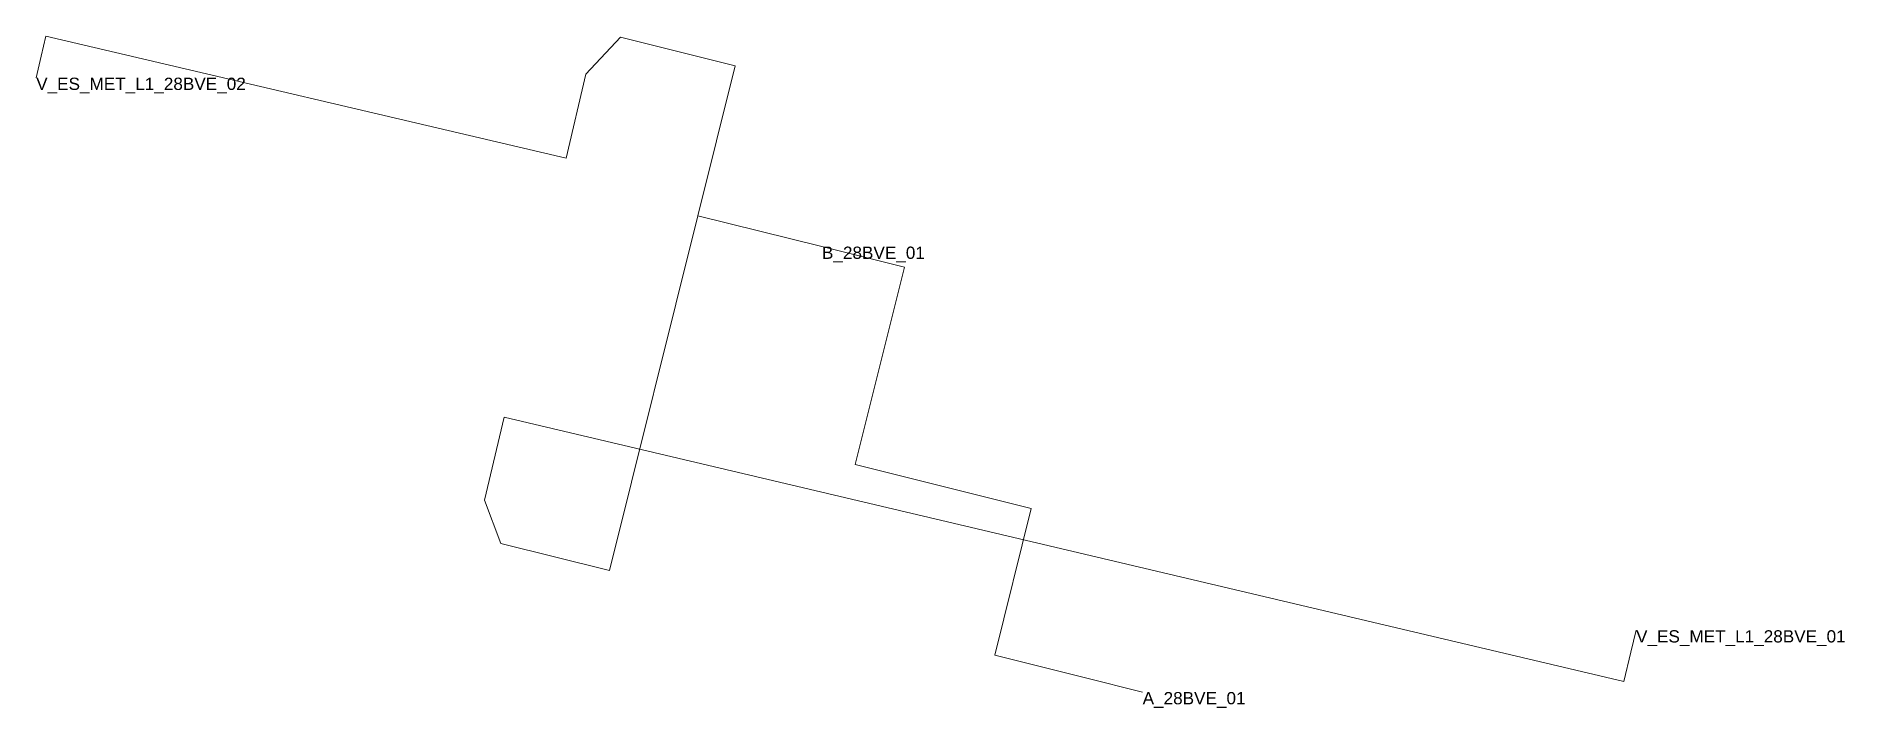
# Model space of a CAD drawing. Header units: metres. Extents: x 433108.1 to 433181.8, y 4589000.6 to 4589028.
import ezdxf
from ezdxf.enums import TextEntityAlignment as Align

# ---------------------------------------------------------------- set-up
doc = ezdxf.new("R2010")
doc.units = ezdxf.units.M
doc.header["$MEASUREMENT"] = 0
for name, color, linetype, lineweight, true_color in [('01_A_AccesTren_t', 40, 'Continuous', 0, 0xffd600), ('01_C_AccesExt_t', 251, 'Continuous', 0, 0x646464), ('01_I_Ascensor_l', 251, 'Continuous', 0, 0x646464), ('01_I_BarreraTarifaria_t', 251, 'Continuous', 0, 0x646464), ('01_I_Horitzontal_l', 251, 'Continuous', 0, 0x646464), ('01_I_Rampa_l', 251, 'Continuous', 0, 0x646464)]:
    doc.layers.add(name, color=color, linetype=linetype, lineweight=lineweight, true_color=true_color)
doc.styles.add('Style-Arial', font='arial.ttf')

msp = doc.modelspace()

# ---------------------------------------------------------------- linework, layer by layer
at = {"layer": '01_I_Ascensor_l'}
for p, q in [((433130.496054, 4589026.436799, -20), (433131.904098, 4589027.939455, -10)), ((433126.356948, 4589009.066558, -20), (433127.027933, 4589007.29896, -10)), ((433150.793429, 4589001.841771, -10), (433153.180428, 4589001.247752))]:
    msp.add_line(p, q, dxfattribs=at)
at = {"layer": '01_I_Horitzontal_l'}
msp.add_line((433140.112105, 4589019.406189, -10), (433135.058914, 4589020.664796, -10), dxfattribs=at)
at = {"layer": '01_I_Horitzontal_l', "flags": 128}
for points, elevation in [([(433130.496054, 4589026.436799), (433129.694466, 4589023.016102), (433108.489402, 4589027.985187), (433108.298055, 4589027.168633)], -20), ([(433135.058914, 4589020.664796), (433136.580704, 4589026.774645), (433131.904098, 4589027.939455)], -10), ([(433135.058914, 4589020.664796), (433131.455238, 4589006.196368), (433127.027933, 4589007.29896)], -10), ([(433150.793429, 4589001.841771), (433147.153603, 4589002.748349), (433148.64404, 4589008.732316), (433141.469687, 4589010.519244), (433143.474577, 4589018.568693), (433140.112105, 4589019.406189)], -10), ([(433126.356948, 4589009.066558), (433127.157941, 4589012.458476), (433172.791096, 4589001.682315), (433173.071471, 4589002.869604)], -20)]:
    msp.add_lwpolyline(points, dxfattribs=dict(at, elevation=elevation))
at = {"layer": '01_I_Rampa_l'}
for p, q in [((433108.298055, 4589027.168633, -20), (433108.090886, 4589026.292876, -20)), ((433173.071471, 4589002.869604, -20), (433173.28723, 4589003.767664, -20))]:
    msp.add_line(p, q, dxfattribs=at)

# ---------------------------------------------------------------- texts
at = {"layer": '01_A_AccesTren_t', "style": 'Style-Arial'}
for s, p in [('V_ES_MET_L1_28BVE_02', (433108.090886, 4589026.292876, -20)), ('V_ES_MET_L1_28BVE_01', (433173.28723, 4589003.767664, -20))]:
    msp.add_text(s, height=0.5, dxfattribs=at).set_placement(p, align=Align.TOP_LEFT)
at = {"layer": '01_C_AccesExt_t', "style": 'Style-Arial'}
msp.add_text('A_28BVE_01', height=0.5, dxfattribs=at).set_placement((433153.180428, 4589001.247752), align=Align.TOP_LEFT)
at = {"layer": '01_I_BarreraTarifaria_t', "style": 'Style-Arial'}
msp.add_text('B_28BVE_01', height=0.5, dxfattribs=at).set_placement((433140.112105, 4589019.406189, -10), align=Align.TOP_LEFT)

doc.saveas('drawing.dxf')
